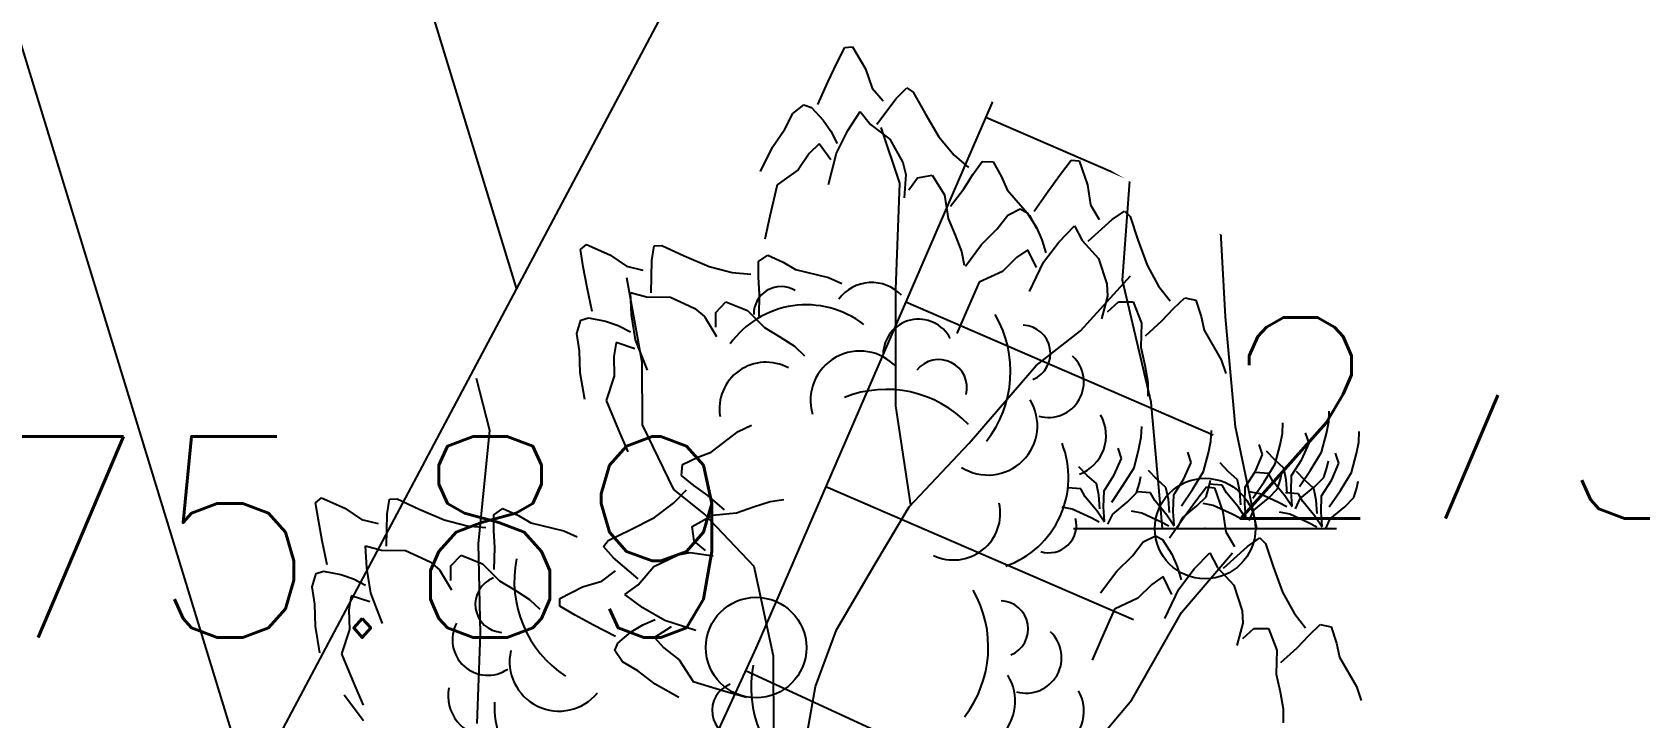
# Model space of a CAD drawing. Header units: millimetres. Extents: x 524954 to 526204, y 9523489 to 9524010.
# Drawn here: x 525323.64 to 525331.64, y 9523786.45 to 9523789.86 of the extents above; entities that cross this region are included whole.
import ezdxf
from ezdxf import colors
from ezdxf.entities.mleader import LeaderData, LeaderLine
from ezdxf.enums import TextEntityAlignment as Align
from ezdxf.math import Vec2, Vec3

# ---------------------------------------------------------------- set-up
doc = ezdxf.new("R2010")
doc.units = ezdxf.units.MM
doc.header["$PDMODE"] = 32
doc.header["$PDSIZE"] = 0.5
doc.linetypes.add('ACAD_ISO12W100', pattern=[21, 12, -3, 0, -3, 0, -3])
for name, color, linetype in [('Arbre', 34, 'ACAD_ISO12W100'), ('Bati', 6, 'Continuous'), ('Bati_H', 1, 'Continuous'), ('ETQ IMPAIR', 7, 'Continuous'), ('Haut_Talus', 30, 'Continuous'), ('Talus', 2, 'Continuous'), ('TopoAlt', 3, 'Continuous'), ('TOPOJIS', 7, 'Continuous')]:
    doc.layers.add(name, color=color, linetype=linetype)
doc.styles.add('Simplex 1.0', font='Simplex.shx', dxfattribs={"width": 0.99, "height": 1})
doc.styles.get("Standard").update_dxf_attribs({"font": 'arial.ttf'})

# ---------------------------------------------------------------- blocks, each defined once
blk = doc.blocks.new('TCPOINT M')
at = {"color": 0}
blk.add_point((0, 0), dxfattribs=at)
at = {"layer": 'TopoAlt', "style": 'Simplex 1.0', "width": 0.99}
blk.add_attdef('ALT', (0.15, 0.15), '', height=1, dxfattribs=at)
blk = doc.blocks.new('v088')
at = {"color": 3, "linetype": 'Continuous'}
for p, q in [((-0.0239, 12.3184), (0.0161, 12.3965)), ((0.0161, 12.3965), (0.0546, 12.3999)), ((0.0546, 12.3999), (0.1184, 12.2906)), ((-0.0686, 12.2238), (-0.0239, 12.3184)), ((0.1184, 12.2906), (0.1522, 12.1952)), ((-0.1179, 12.1126), (-0.0686, 12.2238)), ((0.1522, 12.1952), (0.2074, 12.1313)), ((0.2717, 12.1435), (0.3242, 12.1966)), ((0.3242, 12.1966), (0.3557, 12.1751)), ((0.3557, 12.1751), (0.415, 12.0689)), ((-0.2428, 12.0693), (-0.1881, 12.111)), ((-0.1881, 12.111), (-0.1505, 12.0986)), ((-0.1505, 12.0986), (-0.0915, 12.0354)), ((0.0317, 11.9844), (0.0922, 12.0781)), ((0.0922, 12.0781), (0.1437, 12.0135)), ((0.1746, 12.0155), (0.2717, 12.1435)), ((-0.2828, 11.9912), (-0.2428, 12.0693)), ((-0.0915, 12.0354), (-0.0536, 11.98)), ((0.1437, 12.0135), (0.2395, 11.9416)), ((0.415, 12.0689), (0.4841, 11.9528)), ((-0.344, 11.9013), (-0.2828, 11.9912)), ((-0.1123, 11.9179), (-0.1618, 11.8694)), ((-0.0542, 11.8389), (-0.1123, 11.9179)), ((-0.0536, 11.98), (-0.0225, 11.9193)), ((-0.0252, 11.8718), (0.0317, 11.9844)), ((0.2395, 11.9416), (0.3048, 11.8248)), ((0.4841, 11.9528), (0.5601, 11.8616)), ((-0.4033, 11.7804), (-0.344, 11.9013)), ((-0.1618, 11.8694), (-0.2169, 11.7884)), ((-0.066, 11.7153), (-0.0252, 11.8718)), ((0.5601, 11.8616), (0.6304, 11.8005)), ((1.0886, 11.7676), (1.1424, 11.8368)), ((1.1424, 11.8368), (1.1809, 11.833)), ((-0.2169, 11.7884), (-0.3202, 11.714)), ((0.3048, 11.8248), (0.32, 11.7651)), ((0.32, 11.7651), (0.3106, 11.6498)), ((0.378, 11.7487), (0.4498, 11.7623)), ((0.4498, 11.7623), (0.5114, 11.6644)), ((0.6075, 11.6944), (0.6527, 11.7656)), ((0.6527, 11.7656), (0.6994, 11.8293)), ((0.6994, 11.8293), (0.7544, 11.828)), ((0.7544, 11.828), (0.796, 11.7537)), ((1.027, 11.683), (1.0886, 11.7676)), ((1.1809, 11.833), (1.2232, 11.7138)), ((-0.3202, 11.714), (-0.3572, 11.5582)), ((0.3344, 11.6895), (0.378, 11.7487)), ((0.5418, 11.6075), (0.6075, 11.6944)), ((0.796, 11.7537), (0.824, 11.6885)), ((0.824, 11.6885), (0.9344, 11.5607)), ((0.9578, 11.583), (1.027, 11.683)), ((1.2232, 11.7138), (1.2386, 11.6137)), ((0.5114, 11.6644), (0.5299, 11.5465)), ((1.2386, 11.6137), (1.2809, 11.5407)), ((-0.3572, 11.5582), (-0.3824, 11.4437)), ((0.5299, 11.5465), (0.5653, 11.4632)), ((0.7732, 11.4945), (0.827, 11.5637)), ((0.827, 11.5637), (0.8886, 11.5945)), ((0.8886, 11.5945), (0.9232, 11.5753)), ((0.9232, 11.5753), (0.9693, 11.5022)), ((0.9344, 11.5607), (0.97, 11.497)), ((1.2271, 11.433), (1.3463, 11.5407)), ((1.3463, 11.5407), (1.4079, 11.583)), ((1.4079, 11.583), (1.4348, 11.556)), ((1.4348, 11.556), (1.4733, 11.4406)), ((0.5653, 11.4632), (0.5962, 11.3829)), ((0.6962, 11.4176), (0.7732, 11.4945)), ((0.9693, 11.5022), (0.9963, 11.4406)), ((0.9963, 11.4406), (1.0155, 11.3753)), ((1.0809, 11.4291), (1.1578, 11.5099)), ((1.1578, 11.5099), (1.1963, 11.4368)), ((1.1963, 11.4368), (1.2771, 11.3483)), ((1.4733, 11.4406), (1.5194, 11.3137)), ((-1.2987, 11.3921), (-1.2695, 11.4174)), ((-1.2853, 11.3054), (-1.2987, 11.3921)), ((-1.2695, 11.4174), (-1.1537, 11.3664)), ((-1.1537, 11.3664), (-1.0704, 11.3089)), ((-0.9434, 11.3371), (-0.9319, 11.4109)), ((-0.9319, 11.4109), (-0.8938, 11.412)), ((-0.8938, 11.412), (-0.7835, 11.3608)), ((-0.7835, 11.3608), (-0.6595, 11.3072)), ((-0.4126, 11.3334), (-0.3673, 11.3647)), ((-0.3673, 11.3647), (-0.2901, 11.3288)), ((0.5962, 11.3829), (0.6091, 11.3149)), ((0.6155, 11.3099), (0.6962, 11.4176)), ((0.927, 11.3906), (0.8693, 11.3522)), ((0.9693, 11.3022), (0.927, 11.3906)), ((1.004, 11.3291), (1.0809, 11.4291)), ((-1.266, 11.2026), (-1.2853, 11.3054)), ((-1.0704, 11.3089), (-0.9882, 11.2895)), ((-0.9469, 11.1764), (-0.9434, 11.3371)), ((-0.6595, 11.3072), (-0.5444, 11.2779)), ((-0.5444, 11.2779), (-0.4516, 11.2697)), ((-0.4131, 11.2545), (-0.4126, 11.3334)), ((-0.2901, 11.3288), (-0.2291, 11.2925)), ((-0.2291, 11.2925), (-0.0648, 11.2537)), ((0.8001, 11.2829), (0.6847, 11.2291)), ((0.8693, 11.3522), (0.8001, 11.2829)), ((0.9347, 11.1829), (1.004, 11.3291)), ((1.2771, 11.3483), (1.3194, 11.2214)), ((1.5194, 11.3137), (1.5771, 11.2099)), ((-1.2408, 11.0836), (-1.266, 11.2026)), ((-0.4079, 11.1703), (-0.4131, 11.2545)), ((-0.0648, 11.2537), (0.0014, 11.223)), ((0.6847, 11.2291), (0.6193, 11.0829)), ((1.3194, 11.2214), (1.3232, 11.1598)), ((1.5771, 11.2099), (1.6348, 11.1368)), ((-1.0503, 11.1789), (-0.9708, 11.1567)), ((-1.0444, 11.0675), (-1.0503, 11.1789)), ((-0.9708, 11.1567), (-0.851, 11.1547)), ((-0.851, 11.1547), (-0.7296, 11.0984)), ((-0.6257, 11.0796), (-0.5755, 11.1328)), ((-0.5755, 11.1328), (-0.4682, 11.0896)), ((-0.4102, 11.0614), (-0.4079, 11.1703)), ((1.3232, 11.1598), (1.2925, 11.0483)), ((1.3232, 11.0829), (1.3771, 11.1329)), ((1.3771, 11.1329), (1.4502, 11.1329)), ((1.4502, 11.1329), (1.4925, 11.0252)), ((1.6502, 11.0983), (1.7079, 11.1522)), ((1.7079, 11.1522), (1.7617, 11.1406)), ((1.7617, 11.1406), (1.7887, 11.0598)), ((-1.3166, 10.9752), (-1.2967, 11.0411)), ((-1.2967, 11.0411), (-1.2589, 11.0531)), ((-1.2589, 11.0531), (-1.1741, 11.0365)), ((-1.1741, 11.0365), (-1.1109, 11.0139)), ((-1.0245, 10.9429), (-1.0444, 11.0675)), ((-0.7296, 11.0984), (-0.6822, 11.0589)), ((-0.6822, 11.0589), (-0.6222, 10.96)), ((-0.6263, 11.0061), (-0.6257, 11.0796)), ((-0.4682, 11.0896), (-0.3841, 11.005)), ((0.6193, 11.0829), (0.5731, 10.9752)), ((1.5117, 10.9637), (1.5925, 11.0368)), ((1.5925, 11.0368), (1.6502, 11.0983)), ((1.7887, 11.0598), (1.8041, 10.9906)), ((-1.3032, 10.8885), (-1.3166, 10.9752)), ((-1.1109, 11.0139), (-1.0501, 10.983)), ((-0.3841, 11.005), (-0.3065, 10.9583)), ((-0.3065, 10.9583), (-0.2344, 10.9114)), ((1.4925, 11.0252), (1.4886, 10.906)), ((1.8041, 10.9906), (1.8887, 10.8444)), ((-1.3, 10.7798), (-1.3032, 10.8885)), ((-1.122, 10.9292), (-1.1336, 10.8608)), ((-1.0286, 10.8992), (-1.122, 10.9292)), ((-0.9657, 10.7922), (-1.0245, 10.9429)), ((-0.2344, 10.9114), (-0.1841, 10.8638)), ((1.4886, 10.906), (1.5079, 10.8175)), ((-1.1336, 10.8608), (-1.1308, 10.7629)), ((1.5079, 10.8175), (1.5233, 10.7329)), ((1.8887, 10.8444), (1.9118, 10.7752)), ((-1.2771, 10.6471), (-1.3, 10.7798)), ((-1.1308, 10.7629), (-1.1708, 10.642)), ((1.5233, 10.7329), (1.5233, 10.6636)), ((-1.1708, 10.642), (-1.1094, 10.4942)), ((-1.1094, 10.4942), (-1.0628, 10.3867)), ((-0.648, 10.3846), (-0.514, 10.4875)), ((-0.514, 10.4875), (-0.4484, 10.5194)), ((-0.7957, 10.2682), (-0.7912, 10.3231)), ((-0.7912, 10.3231), (-0.7146, 10.3603)), ((-0.7146, 10.3603), (-0.648, 10.3846)), ((-0.7348, 10.218), (-0.7957, 10.2682)), ((-2.6162, 10.1323), (-2.587, 10.1577)), ((-2.587, 10.1577), (-2.4712, 10.1066)), ((-0.8359, 10.1311), (-0.7709, 10.1978)), ((-0.6662, 10.1688), (-0.7348, 10.218)), ((-0.5833, 10.0982), (-0.6662, 10.1688)), ((1.7617, 10.1424), (1.8156, 10.2117)), ((1.8156, 10.2117), (1.8541, 10.2078)), ((1.8541, 10.2078), (1.8964, 10.0886)), ((-2.6028, 10.0456), (-2.6162, 10.1323)), ((-2.4712, 10.1066), (-2.3879, 10.0492)), ((-2.2643, 9.9167), (-2.2608, 10.0773)), ((-2.2608, 10.0773), (-2.2494, 10.1511)), ((-2.2494, 10.1511), (-2.2113, 10.1522)), ((-2.2113, 10.1522), (-2.101, 10.101)), ((-2.101, 10.101), (-1.977, 10.0475)), ((-1.7301, 10.0737), (-1.6848, 10.1049)), ((-1.6848, 10.1049), (-1.6075, 10.069)), ((-0.9313, 10.0604), (-0.8359, 10.1311)), ((-0.6418, 10.0712), (-0.5231, 10.0829)), ((-0.5231, 10.0829), (-0.4378, 10.1134)), ((-0.4378, 10.1134), (-0.3559, 10.1397)), ((-0.3559, 10.1397), (-0.2873, 10.1487)), ((1.7002, 10.0578), (1.7617, 10.1424)), ((1.8964, 10.0886), (1.9118, 9.9886)), ((-2.5835, 9.9428), (-2.6028, 10.0456)), ((-2.3879, 10.0492), (-2.3057, 10.0298)), ((-1.977, 10.0475), (-1.8618, 10.0181)), ((-1.8618, 10.0181), (-1.7691, 10.0099)), ((-1.7305, 9.9947), (-1.7301, 10.0737)), ((-1.6075, 10.069), (-1.5466, 10.0327)), ((-1.5466, 10.0327), (-1.3822, 9.9939)), ((-1.1606, 9.945), (-1.0512, 9.9981)), ((-1.0512, 9.9981), (-0.9313, 10.0604)), ((-0.7431, 10.0152), (-0.6418, 10.0712)), ((-0.7336, 9.9427), (-0.7431, 10.0152)), ((1.631, 9.9578), (1.7002, 10.0578)), ((-2.5582, 9.8238), (-2.5835, 9.9428)), ((-2.3678, 9.9191), (-2.2883, 9.8969)), ((-2.3619, 9.8077), (-2.3678, 9.9191)), ((-1.7254, 9.9105), (-1.7305, 9.9947)), ((-1.3822, 9.9939), (-1.316, 9.9632)), ((-1.1838, 9.9148), (-1.1606, 9.945)), ((-0.677, 9.8958), (-0.7336, 9.9427)), ((1.4463, 9.8693), (1.5002, 9.9386)), ((1.5002, 9.9386), (1.5617, 9.9693)), ((1.5617, 9.9693), (1.5963, 9.9501)), ((1.5963, 9.9501), (1.6425, 9.877)), ((1.9118, 9.9886), (1.9541, 9.9155)), ((2.0195, 9.9155), (2.081, 9.9578)), ((2.081, 9.9578), (2.1079, 9.9309)), ((2.1079, 9.9309), (2.1464, 9.8155)), ((-2.2883, 9.8969), (-2.1685, 9.895)), ((-2.1685, 9.895), (-2.0471, 9.8386)), ((-2.0471, 9.8386), (-1.9997, 9.7992)), ((-1.9432, 9.8199), (-1.893, 9.873)), ((-1.893, 9.873), (-1.7856, 9.8299)), ((-1.7277, 9.8016), (-1.7254, 9.9105)), ((-1.1339, 9.8592), (-1.1838, 9.9148)), ((-1.0116, 9.755), (-1.1339, 9.8592)), ((-0.9342, 9.8156), (-0.8138, 9.874)), ((-0.8138, 9.874), (-0.7533, 9.8858)), ((-0.7533, 9.8858), (-0.6387, 9.8698)), ((1.3694, 9.7924), (1.4463, 9.8693)), ((1.6425, 9.877), (1.6694, 9.8155)), ((1.7541, 9.8039), (1.831, 9.8847)), ((1.831, 9.8847), (1.8695, 9.8116)), ((1.9002, 9.8078), (2.0195, 9.9155)), ((-2.634, 9.7155), (-2.6142, 9.7814)), ((-2.6142, 9.7814), (-2.5764, 9.7933)), ((-2.5764, 9.7933), (-2.4916, 9.7768)), ((-2.4916, 9.7768), (-2.4283, 9.7541)), ((-2.3419, 9.6831), (-2.3619, 9.8077)), ((-1.9997, 9.7992), (-1.9397, 9.7002)), ((-1.9438, 9.7464), (-1.9432, 9.8199)), ((-1.7856, 9.8299), (-1.7015, 9.7452)), ((-1.1923, 9.7429), (-1.1254, 9.7944)), ((-1.0114, 9.724), (-0.9342, 9.8156)), ((1.2886, 9.6847), (1.3694, 9.7924)), ((1.6002, 9.7655), (1.5425, 9.727)), ((1.6425, 9.677), (1.6002, 9.7655)), ((1.6694, 9.8155), (1.6887, 9.7501)), ((1.6771, 9.7039), (1.7541, 9.8039)), ((1.8695, 9.8116), (1.9502, 9.7232)), ((2.1464, 9.8155), (2.1926, 9.6885)), ((-2.6206, 9.6288), (-2.634, 9.7155)), ((-2.4283, 9.7541), (-2.3676, 9.7232)), ((-2.2831, 9.5325), (-2.3419, 9.6831)), ((-1.7015, 9.7452), (-1.624, 9.6985)), ((-1.624, 9.6985), (-1.5519, 9.6516)), ((-1.4022, 9.6572), (-1.2895, 9.7147)), ((-1.2895, 9.7147), (-1.1923, 9.7429)), ((-1.0789, 9.6763), (-1.0114, 9.724)), ((-0.9888, 9.6106), (-1.0789, 9.6763)), ((1.5425, 9.727), (1.4733, 9.6578)), ((1.6079, 9.5578), (1.6771, 9.7039)), ((1.9502, 9.7232), (1.9925, 9.5962)), ((2.1926, 9.6885), (2.2503, 9.5847)), ((-2.6175, 9.52), (-2.6206, 9.6288)), ((-2.4395, 9.6694), (-2.4511, 9.6011)), ((-2.4511, 9.6011), (-2.4483, 9.5032)), ((-2.3461, 9.6395), (-2.4395, 9.6694)), ((-1.5519, 9.6516), (-1.5015, 9.6041)), ((-1.401, 9.6186), (-1.4022, 9.6572)), ((-1.3254, 9.5742), (-1.401, 9.6186)), ((-0.8796, 9.5473), (-0.9888, 9.6106)), ((1.3579, 9.6039), (1.2925, 9.4577)), ((1.4733, 9.6578), (1.3579, 9.6039)), ((-2.5946, 9.3874), (-2.6175, 9.52)), ((-1.2335, 9.5242), (-1.3254, 9.5742)), ((-1.1253, 9.4685), (-1.2335, 9.5242)), ((-1.0467, 9.4905), (-0.9892, 9.5252)), ((-0.9892, 9.5252), (-0.9269, 9.5527)), ((-0.8484, 9.5165), (-0.9306, 9.463)), ((-0.7257, 9.4976), (-0.8796, 9.5473)), ((1.9964, 9.5347), (1.9656, 9.4231)), ((1.9925, 9.5962), (1.9964, 9.5347)), ((2.2503, 9.5847), (2.308, 9.5116)), ((2.3233, 9.4731), (2.381, 9.527)), ((2.381, 9.527), (2.4349, 9.5154)), ((-2.4483, 9.5032), (-2.4883, 9.3823)), ((-1.1132, 9.4352), (-1.0467, 9.4905)), ((-0.9306, 9.463), (-0.885, 9.4108)), ((1.2925, 9.4577), (1.2463, 9.35)), ((1.9964, 9.4577), (2.0502, 9.5077)), ((2.0502, 9.5077), (2.1233, 9.5077)), ((2.1233, 9.5077), (2.1656, 9.4)), ((2.2657, 9.4116), (2.3233, 9.4731)), ((2.4349, 9.5154), (2.4618, 9.4347)), ((-2.4883, 9.3823), (-2.4269, 9.2344)), ((-1.1278, 9.3984), (-1.1132, 9.4352)), ((-1.0892, 9.3413), (-1.1278, 9.3984)), ((-0.885, 9.4108), (-0.8073, 9.3511)), ((2.1656, 9.4), (2.1618, 9.2808)), ((2.1849, 9.3385), (2.2657, 9.4116)), ((2.4618, 9.4347), (2.4772, 9.3654)), ((2.4772, 9.3654), (2.5618, 9.2193)), ((-1.0136, 9.2969), (-1.0892, 9.3413)), ((-0.9273, 9.2307), (-1.0136, 9.2969)), ((-0.8073, 9.3511), (-0.7389, 9.2437)), ((2.1618, 9.2808), (2.181, 9.1923)), ((-2.4269, 9.2344), (-2.3802, 9.1269)), ((-0.81, 9.1646), (-0.9273, 9.2307)), ((-0.7389, 9.2437), (-0.5855, 9.1979)), ((-0.5855, 9.1979), (-0.4727, 9.1661)), ((2.5618, 9.2193), (2.5849, 9.15)), ((2.181, 9.1923), (2.1964, 9.1077)), ((2.1964, 9.1077), (2.1964, 9.0385)), ((0.6155, 0.5313), (0.6179, 0.5842)), ((-0.3173, 0.4544), (-0.3149, 0.5073)), ((0.0288, 0.4351), (0.0313, 0.488)), ((0.3847, 0.4736), (0.3871, 0.5265)), ((0.6034, 0.4736), (0.6155, 0.5313)), ((0.7645, 0.4303), (0.7669, 0.4832)), ((-0.3294, 0.3967), (-0.3173, 0.4544)), ((0.0168, 0.3774), (0.0288, 0.4351)), ((0.2861, 0.3678), (0.2693, 0.4183)), ((0.3486, 0.3221), (0.3726, 0.4159)), ((0.3726, 0.4159), (0.3847, 0.4736)), ((0.4808, 0.3438), (0.5169, 0.4255)), ((0.5169, 0.4255), (0.5001, 0.476)), ((0.5794, 0.3798), (0.6034, 0.4736)), ((0.7525, 0.3726), (0.7645, 0.4303)), ((-0.452, 0.2669), (-0.4159, 0.3486)), ((-0.4159, 0.3486), (-0.4327, 0.3991)), ((-0.3534, 0.3029), (-0.3294, 0.3967)), ((-0.1058, 0.2476), (-0.0697, 0.3294)), ((-0.0697, 0.3294), (-0.0865, 0.3798)), ((-0.0072, 0.2837), (0.0168, 0.3774)), ((0.1154, 0.2837), (0.0745, 0.327)), ((0.25, 0.2861), (0.2861, 0.3678)), ((0.2933, 0.2332), (0.3486, 0.3221)), ((0.3462, 0.3414), (0.3053, 0.3847)), ((0.3919, 0.3005), (0.3462, 0.3414)), ((0.4303, 0.2645), (0.4808, 0.3438)), ((0.5241, 0.2909), (0.5794, 0.3798)), ((0.6058, 0.3029), (0.6131, 0.3366)), ((0.6299, 0.2428), (0.6659, 0.3246)), ((0.6659, 0.3246), (0.6491, 0.375)), ((0.7285, 0.2789), (0.7525, 0.3726)), ((-0.5866, 0.2645), (-0.6275, 0.3077)), ((-0.5409, 0.2236), (-0.5866, 0.2645)), ((-0.5025, 0.1875), (-0.452, 0.2669)), ((-0.4087, 0.214), (-0.3534, 0.3029)), ((-0.327, 0.226), (-0.3197, 0.2596)), ((-0.2404, 0.2452), (-0.2813, 0.2885)), ((-0.1947, 0.2043), (-0.2404, 0.2452)), ((-0.1563, 0.1683), (-0.1058, 0.2476)), ((-0.0625, 0.1947), (-0.0072, 0.2837)), ((0.0192, 0.2068), (0.0264, 0.2404)), ((0.1611, 0.2428), (0.1154, 0.2837)), ((0.1731, 0.1851), (0.1611, 0.2428)), ((0.1995, 0.2068), (0.25, 0.2861)), ((0.3149, 0.2741), (0.25, 0.2789)), ((0.3366, 0.2356), (0.3149, 0.2741)), ((0.3606, 0.1971), (0.375, 0.2452)), ((0.375, 0.2452), (0.3823, 0.2789)), ((0.4039, 0.2428), (0.3919, 0.3005)), ((0.4087, 0.1755), (0.4039, 0.2428)), ((0.4279, 0.1827), (0.4303, 0.2645)), ((0.4953, 0.2404), (0.4544, 0.2837)), ((0.4688, 0.2092), (0.5241, 0.2909)), ((0.5409, 0.1995), (0.4953, 0.2404)), ((0.5457, 0.2092), (0.5914, 0.2548)), ((0.5794, 0.1635), (0.6299, 0.2428)), ((0.5914, 0.2548), (0.6058, 0.3029)), ((0.6732, 0.1899), (0.7285, 0.2789)), ((-0.6179, 0.1971), (-0.6828, 0.2019)), ((-0.5962, 0.1587), (-0.6179, 0.1971)), ((-0.5289, 0.1659), (-0.5409, 0.2236)), ((-0.5241, 0.0986), (-0.5289, 0.1659)), ((-0.5049, 0.1058), (-0.5025, 0.1875)), ((-0.464, 0.1322), (-0.4087, 0.214)), ((-0.3871, 0.1322), (-0.3414, 0.1779)), ((-0.3414, 0.1779), (-0.327, 0.226)), ((-0.2717, 0.1779), (-0.3366, 0.1827)), ((-0.25, 0.1394), (-0.2717, 0.1779)), ((-0.1827, 0.1467), (-0.1947, 0.2043)), ((-0.1587, 0.0865), (-0.1563, 0.1683)), ((-0.1178, 0.113), (-0.0625, 0.1947)), ((0.0048, 0.1587), (0.0192, 0.2068)), ((0.0841, 0.2164), (0.0192, 0.2212)), ((0.1058, 0.1779), (0.0841, 0.2164)), ((0.1659, 0.1058), (0.1058, 0.1779)), ((0.1779, 0.1178), (0.1731, 0.1851)), ((0.1971, 0.125), (0.1995, 0.2068)), ((0.2717, 0.1731), (0.2212, 0.1827)), ((0.238, 0.1515), (0.2933, 0.2332)), ((0.3654, 0.1298), (0.2717, 0.1731)), ((0.3149, 0.1515), (0.3606, 0.1971)), ((0.3967, 0.1635), (0.3366, 0.2356)), ((0.4327, 0.1082), (0.3967, 0.1635)), ((0.464, 0.1731), (0.3991, 0.1779)), ((0.4327, 0.113), (0.4279, 0.1827)), ((0.4856, 0.1346), (0.464, 0.1731)), ((0.4736, 0.1491), (0.5457, 0.2092)), ((0.5529, 0.1418), (0.5409, 0.1995)), ((0.577, 0.0817), (0.5794, 0.1635)), ((0.6179, 0.1082), (0.6732, 0.1899)), ((0.7405, 0.1539), (0.7549, 0.2019)), ((0.7549, 0.2019), (0.7621, 0.2356)), ((-0.6611, 0.0962), (-0.7116, 0.1058)), ((-0.5674, 0.0529), (-0.6611, 0.0962)), ((-0.5361, 0.0865), (-0.5962, 0.1587)), ((-0.5001, 0.0313), (-0.5361, 0.0865)), ((-0.5001, 0.0361), (-0.5049, 0.1058)), ((-0.4592, 0.0721), (-0.3871, 0.1322)), ((-0.3149, 0.0769), (-0.3654, 0.0865)), ((-0.1899, 0.0673), (-0.25, 0.1394)), ((-0.1779, 0.0793), (-0.1827, 0.1467)), ((-0.1539, 0.0168), (-0.1587, 0.0865)), ((-0.113, 0.0529), (-0.0409, 0.113)), ((-0.0409, 0.113), (0.0048, 0.1587)), ((0.0409, 0.1154), (-0.0096, 0.125)), ((0.1346, 0.0721), (0.0409, 0.1154)), ((0.2019, 0.0505), (0.1659, 0.1058)), ((0.2019, 0.0553), (0.1971, 0.125)), ((0.2188, 0.0409), (0.2428, 0.0914)), ((0.2428, 0.0914), (0.3149, 0.1515)), ((0.4063, 0.1082), (0.3654, 0.1298)), ((0.4207, 0.0721), (0.3702, 0.0817)), ((0.4496, 0.0986), (0.4736, 0.1491)), ((0.5457, 0.0625), (0.4856, 0.1346)), ((0.5578, 0.0745), (0.5529, 0.1418)), ((0.5818, 0.012), (0.577, 0.0817)), ((0.6227, 0.0481), (0.6948, 0.1082)), ((0.6948, 0.1082), (0.7405, 0.1539)), ((-0.5265, 0.0313), (-0.5674, 0.0529)), ((-0.4832, 0.0216), (-0.4592, 0.0721)), ((-0.2212, 0.0337), (-0.3149, 0.0769)), ((-0.1803, 0.012), (-0.2212, 0.0337)), ((-0.1539, 0.012), (-0.1899, 0.0673)), ((-0.137, 0.0024), (-0.113, 0.0529)), ((0.1755, 0.0505), (0.1346, 0.0721)), ((0.5145, 0.0288), (0.4207, 0.0721)), ((0.5554, 0.0072), (0.5145, 0.0288)), ((0.5818, 0.0072), (0.5457, 0.0625)), ((0.5986, -0.0024), (0.6227, 0.0481))]:
    blk.add_line(p, q, dxfattribs=at)
at = {"linetype": 'Continuous'}
for p, q in [((0.2897, 11.7219), (0.1969, 11.9998)), ((0.2697, 11.1929), (0.2897, 11.7219)), ((-0.9914, 10.8307), (-1.0686, 11.252)), ((1.1882, 10.9882), (1.4374, 11.2608)), ((0.2693, 10.6145), (0.2697, 11.1929)), ((0.9679, 10.8157), (1.1882, 10.9882)), ((-0.9911, 10.5198), (-0.9914, 10.8307)), ((0.6339, 10.4293), (0.9679, 10.8157)), ((-1.7492, 10.4915), (-1.8168, 10.7513)), ((0.3448, 10.1217), (0.2693, 10.6145)), ((-1.8059, 9.9306), (-1.7492, 10.4915)), ((-0.8352, 10.1996), (-0.9911, 10.5198)), ((0.3358, 10.1122), (0.6339, 10.4293)), ((-0.6834, 10.0784), (-0.8352, 10.1996)), ((-0.4354, 9.8162), (-0.6834, 10.0784)), ((0.1676, 9.8288), (0.3358, 10.1122)), ((-1.7966, 9.483), (-1.8059, 9.9306)), ((1.6901, 9.587), (1.945, 9.8846)), ((-0.339, 9.3704), (-0.4354, 9.8162)), ((-0.0246, 9.5014), (0.1676, 9.8288)), ((1.4442, 9.1527), (1.6901, 9.587)), ((-1.8121, 9.0349), (-1.7966, 9.483)), ((-0.1306, 9.2193), (-0.0246, 9.5014)), ((-0.337, 8.9787), (-0.339, 9.3704)), ((-0.1861, 8.901), (-0.1306, 9.2193)), ((-2.3783, 9.048), (-2.4742, 9.1766)), ((1.08, 8.7222), (1.4442, 9.1527)), ((0.0429, 2.1085), (0.0445, 2.6247)), ((-0.3726, 1.7516), (-0.3518, 2.5418)), ((0.1022, 1.0525), (0.0429, 2.1085)), ((-0.4115, 1.2346), (-0.3726, 1.7516)), ((-0.2683, 0.6281), (-0.4115, 1.2346)), ((0.151, 0.5063), (0.1022, 1.0525)), ((-0.2127, 0), (-0.2683, 0.6281)), ((0.2565, 0), (0.151, 0.5063)), ((-0.6539, 0), (0.6539, 0))]:
    blk.add_line(p, q, dxfattribs=at)
at = {"color": 3, "linetype": 'Continuous'}
for centre, major_axis, start_param, end_param in [((-0.3005, 11.0717), (0.0964, 0.0964), 0.254619, 2.377018), ((0.1501, 11.0237), (0.1445, 0.1445), 6.263619, 7.998733), ((-0.1756, 10.6509), (0.3298, 0.3298), 0.12682, 1.733702), ((0.3829, 10.8698), (-0.1246, 0.1246), 4.396235, 7.060094), ((0.2754, 10.7857), (0.3995, 0.3995), 4.836335, 6.022049), ((0.8987, 10.8757), (0.099, 0.099), 4.31771, 7.031286), ((0.0911, 10.6412), (0.1741, 0.1741), 6.236163, 8.918901), ((-0.3757, 10.5998), (0.1641, 0.1641), 0.282297, 2.520721), ((0.4834, 10.7051), (-0.099, 0.099), 3.680741, 6.394318), ((1.0287, 10.7332), (-0.1246, 0.1246), 2.081137, 4.744996), ((0.2226, 10.1318), (-0.3995, 0.3995), 4.689978, 5.875693), ((0.7276, 10.5169), (-0.1741, 0.1741), 1.793126, 4.475865), ((1.1114, 10.4666), (-0.1445, 0.1445), 2.713295, 4.448408), ((0.6623, 10.2582), (-0.3298, 0.3298), 2.69514, 4.302022), ((0.5573, 10.0804), (0.1641, 0.1641), 3.478918, 5.717341), ((1.0314, 10.0206), (0.0964, 0.0964), 3.62262, 5.745019), ((-1.0632, 9.7428), (0.3995, 0.3995), 2.158504, 3.344219), ((-1.6825, 9.6282), (-0.099, 0.099), -0.421529, 2.292047), ((0.1648, 9.4153), (0.3995, 0.3995), 4.836335, 6.022049), ((0.7881, 9.5054), (-0.099, 0.099), 2.746913, 5.46049), ((-1.7599, 9.4514), (-0.1246, 0.1246), 0.293965, 2.957824), ((0.9181, 9.3628), (0.1246, 0.1246), 3.651933, 6.315792), ((-1.4053, 9.3432), (0.1741, 0.1741), 2.133893, 4.816631), ((0.1148, 9.2139), (-0.3995, 0.3995), 0.587708, 1.773422), ((-1.7527, 9.1724), (-0.1445, 0.1445), 0.590553, 2.325666), ((-0.5045, 9.0993), (0.099, 0.099), 1.149268, 3.862844), ((0.617, 9.1466), (-0.1741, 0.1741), 1.793126, 4.475865), ((1.0008, 9.0963), (-0.1445, 0.1445), 2.713295, 4.448408), ((-1.2605, 9.1191), (0.3298, 0.3298), 2.307735, 3.914618)]:
    blk.add_ellipse(centre, major_axis=major_axis, ratio=1, start_param=start_param, end_param=end_param, dxfattribs=at)

msp = doc.modelspace()

# ---------------------------------------------------------------- hatches: boundary and pattern name
at = {"layer": 'Bati_H'}
h = msp.add_hatch(dxfattribs=at)
h.set_pattern_fill('_U', color=256, scale=2, angle=-72.98102, style=0, pattern_type=0)
h.set_pattern_definition([(287.018979527, (0, 0), (1.9124157077, 0.58537693926), [])])
h.paths.add_polyline_path([(525331.4247, 9523798.7036), (525322.695, 9523782.2723), (525307.7693, 9523790.1377), (525312.1661, 9523798.7347), (525313.7441, 9523797.7989), (525318.1764, 9523805.735), (525318.1794, 9523805.7406)])

# ---------------------------------------------------------------- linework, layer by layer
at = {"layer": 'Bati', "flags": 128}
msp.add_lwpolyline([(525331.4247, 9523798.7036), (525322.695, 9523782.2723), (525307.7693, 9523790.1377), (525312.1661, 9523798.7347), (525313.7441, 9523797.7989), (525318.1764, 9523805.735), (525318.1794, 9523805.7406)], close=True, dxfattribs=at)
at = {"layer": 'Haut_Talus', "flags": 128}
msp.add_lwpolyline([(525331.9496, 9523874.7262), (525336.5516, 9523864.2964), (525344.7336, 9523863.4453), (525348.1239, 9523858.4504), (525349.1693, 9523854.6606), (525345.5541, 9523839.4853), (525345.2322, 9523831.8741), (525345.0785, 9523826.7424), (525343.9105, 9523824.8388), (525341.401, 9523810.757), (525339.9359, 9523806.8729), (525334.5218, 9523802.3816), (525330.7802, 9523794.9717), (525327.2423, 9523786.801), (525323.5488, 9523778.7649), (525322.1504, 9523772.5842), (525324.1178, 9523763.5299), (525322.3678, 9523760.1194), (525321.7373, 9523757.9658)], dxfattribs=at)
at = {"layer": 'Talus'}
for p, q in [((525328.7816, 9523790.3559), (525330.311, 9523789.6937)), ((525328.3842, 9523789.4382), (525332.9726, 9523787.4515)), ((525327.9869, 9523788.5206), (525329.5163, 9523787.8583)), ((525327.5895, 9523787.6029), (525329.119, 9523786.9407)), ((525327.1896, 9523786.6864), (525328.704, 9523785.9904))]:
    msp.add_line(p, q, dxfattribs=at)

# ---------------------------------------------------------------- block references
at = {"layer": 'Arbre'}
for p in [(525329.4757, 9523787.3928), (525327.6676, 9523777.3883)]:
    msp.add_blockref('v088', p, dxfattribs=at)
at = {"layer": 'TOPOJIS'}
ref = msp.add_blockref('TCPOINT M', (525329.4757, 9523787.3928, 275.68), dxfattribs=at)
ref.add_attrib('ALT', '275.68', (525329.5257, 9523787.4428, 275.68), dxfattribs={"layer": 'TopoAlt', "height": 1, "style": 'Simplex 1.0', "width": 0.99})
ref = msp.add_blockref('TCPOINT M', (525327.2423, 9523786.801, 275.89), dxfattribs=at)
ref.add_attrib('ALT', '275.89', dxfattribs={"layer": 'TopoAlt', "height": 1, "style": 'Simplex 1.0', "width": 0.99}).set_placement((525327.1923, 9523786.851, 275.89), align=Align.RIGHT)

# ---------------------------------------------------------------- next in the draw order: leaders
at = {"layer": 'ETQ IMPAIR'}
ml = msp.add_multileader_mtext('Standard', dxfattribs=at)
ml.set_content('Cheminement des piétons', color=256)
ml.set_leader_properties()
ml.build(insert=Vec2(0, 0))
ml.multileader.update_dxf_attribs({"has_text_frame": 1, "dogleg_length": 2.5, "arrow_head_size": 3.5})
ctx = ml.context
ctx.base_point, ctx.char_height, ctx.arrow_head_size, ctx.landing_gap_size, ctx.plane_origin, ctx.plane_x_axis, ctx.plane_y_axis = Vec3(525328.6284, 9523792.8782), 3.5, 3.5, 0.8, Vec3(525468.1657, 9523659.7723), Vec3(0.864942, -0.501872), Vec3(0.501872, 0.864942)
ctx.text_align_type = 1
notes = []
notes.append((ctx, [(1, (1, 1, 0), (525326.466, 9523794.1328), (0.864942, -0.501872), 2.5, [(0, [(525289.2903, 9523763.2481)], 0, [])])]))
ctx.mtext.insert, ctx.mtext.text_direction, ctx.mtext.rotation, ctx.mtext.alignment, ctx.mtext.flow_direction = Vec3(525354.8219, 9523780.2647), Vec3(0.864942, -0.501872), 5.757423, 2, 5
ctx.mtext.has_bg_fill, ctx.mtext.bg_color, ctx.mtext.bg_scale_factor, ctx.mtext.bg_transparency, ctx.mtext.use_window_bg_color = 1, -1027028792, 1.5, 0, 1
for ctx, leaders in notes:
    for number, flags, end, landing, length, lines in leaders:
        leader = LeaderData()
        leader.index, (leader.has_last_leader_line, leader.has_dogleg_vector, leader.attachment_direction) = number, flags
        leader.last_leader_point, leader.dogleg_vector, leader.dogleg_length = Vec3(end), Vec3(landing), length
        for number, points, colour, breaks in lines:
            line = LeaderLine()
            line.index, line.vertices, line.color, line.breaks = number, Vec3.list(points), colors.encode_raw_color(colour), breaks
            leader.lines.append(line)
        ctx.leaders.append(leader)

doc.saveas('drawing.dxf')
